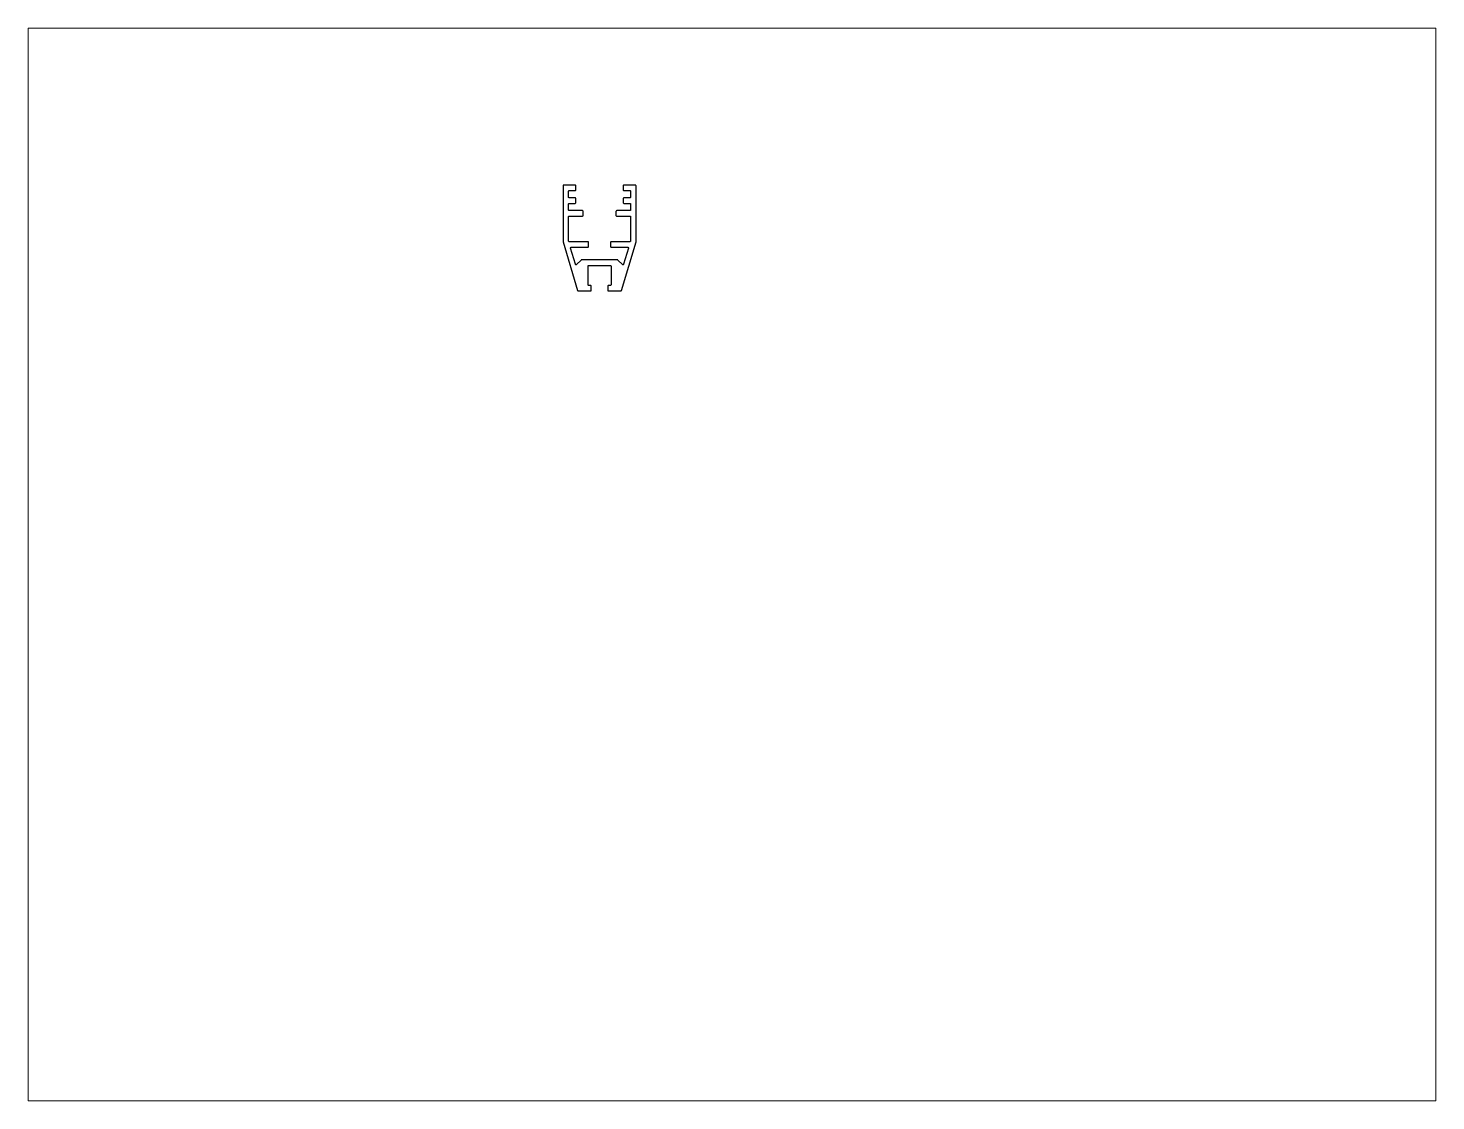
# Paper-space layout 'Layout1' of a CAD drawing. Extents: x 27 to 240, y 20 to 183.
# The model-space entities are those that its viewports show. They can reach past a viewport. Long polylines and large blocks are cut down to what shows.
import ezdxf

# ---------------------------------------------------------------- set-up
doc = ezdxf.new("R2010")
doc.units = 0
doc.header["$LTSCALE"] = 15
doc.layers.get('0').update_dxf_attribs({"linetype": 'CONTINUOUS'})

msp = doc.modelspace()

# ---------------------------------------------------------------- linework, layer by layer
at = {"ltscale": 0.05}
msp.add_lwpolyline([(158.91, 227.25, 0.414214), (158.71, 227.05), (158.71, 225.95, 0.414214), (158.91, 225.75), (162.51, 225.75, -0.414214), (162.71, 225.55), (162.71, 218.95, -0.414214), (162.51, 218.75), (157.41, 218.75, 0.414214), (157.21, 218.55), (157.21, 217.45, 0.414214), (157.41, 217.25), (161.93, 217.25, -0.50131), (162.12, 216.99), (160.81, 212.57, -0.568654), (160.48, 212.48), (159.27, 213.69, 0.198912), (159.13, 213.75), (149.28, 213.75, 0.198912), (149.14, 213.69), (147.93, 212.48, -0.568654), (147.6, 212.57), (146.29, 216.99, -0.50131), (146.48, 217.25), (151.01, 217.25, 0.414214), (151.21, 217.45), (151.21, 218.55, 0.414214), (151.01, 218.75), (145.91, 218.75, -0.414214), (145.71, 218.95), (145.71, 225.55, -0.414214), (145.91, 225.75), (149.51, 225.75, 0.414214), (149.71, 225.95), (149.71, 227.05, 0.414214), (149.51, 227.25), (145.91, 227.25, -0.414214), (145.71, 227.45), (145.71, 229.05, -0.414214), (145.91, 229.25), (147.51, 229.25, 0.414214), (147.71, 229.45), (147.71, 230.55, 0.414214), (147.51, 230.75), (145.91, 230.75, -0.414214), (145.71, 230.95), (145.71, 232.55, -0.414214), (145.91, 232.75), (147.51, 232.75, 0.414214), (147.71, 232.95), (147.71, 234.05, 0.414214), (147.51, 234.25), (144.41, 234.25, 0.414214), (144.21, 234.05), (144.21, 218.75), (148.16, 205.39, 0.332169), (148.35, 205.25), (151.76, 205.25, 0.414214), (151.96, 205.45), (151.96, 206.55, 0.414214), (151.76, 206.75), (151.26, 206.75, -0.414214), (151.06, 206.95), (151.06, 212.05, -0.414214), (151.26, 212.25), (157.16, 212.25, -0.414214), (157.36, 212.05), (157.36, 206.95, -0.414214), (157.16, 206.75), (156.66, 206.75, 0.414214), (156.46, 206.55), (156.46, 205.45, 0.414214), (156.66, 205.25), (160.06, 205.25, 0.332169), (160.25, 205.39), (164.21, 218.75), (164.21, 234.05, 0.414214), (164.01, 234.25), (160.91, 234.25, 0.414214), (160.71, 234.05), (160.71, 232.95, 0.414214), (160.91, 232.75), (162.51, 232.75, -0.414214), (162.71, 232.55), (162.71, 230.95, -0.414214), (162.51, 230.75), (160.91, 230.75, 0.414214), (160.71, 230.55), (160.71, 229.45, 0.414214), (160.91, 229.25), (162.51, 229.25, -0.414214), (162.71, 229.05), (162.71, 227.45, -0.414214), (162.51, 227.25)], format="xyb", close=True, dxfattribs=at)

psp = doc.layouts.get("Layout1")

# ---------------------------------------------------------------- viewports
at = {"layer": '0', "color": 0, "linetype": 'BYBLOCK', "ltscale": 0.05}
psp.add_viewport(center=(133.35, 101.6), size=(213.36, 162.56), view_center_point=(190.51, 130.3), view_height=293.8955, dxfattribs=at)

doc.saveas('drawing.dxf')
